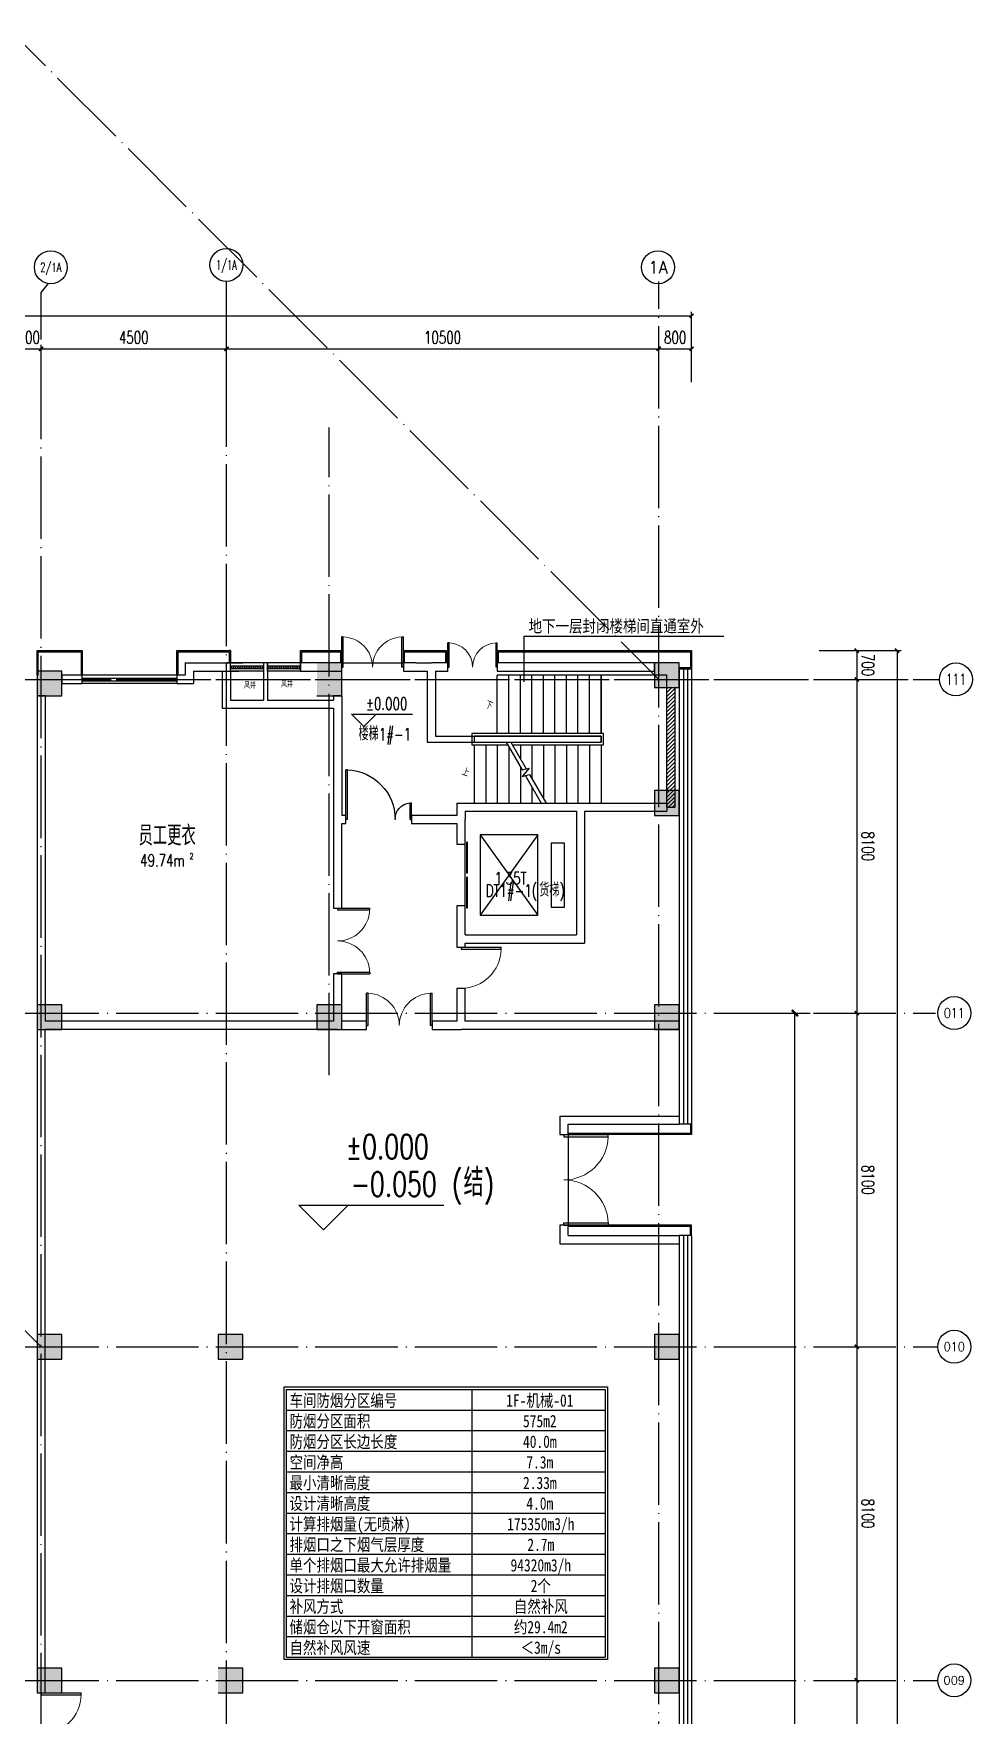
# Model space of a CAD drawing. Extents: x -555607 to 460190, y 498714 to 1664455.
# Drawn here: x -144037 to -121235, y 806671 to 847498 of the extents above; entities that cross this region are included whole.
import ezdxf
from ezdxf.enums import TextEntityAlignment as Align

# ---------------------------------------------------------------- set-up
doc = ezdxf.new("R2010")
doc.units = 0
doc.header["$LTSCALE"] = 1000
doc.header["$MEASUREMENT"] = 0
doc.linetypes.add('DOTE', pattern=[2.42, 2, -0.2, 0.02, -0.2])
doc.layers.get('Defpoints').update_dxf_attribs({"color": 210})
for name, color, linetype in [('10平面$0$WINDOW', 8, 'Continuous'), ('A-AXIS-D', 1, 'Continuous'), ('A-AXIS-DOTE', 14, 'DOTE'), ('A-CURTAIN', 134, 'Continuous'), ('A-STAIR', 150, 'Continuous'), ('A-TEXT', 61, 'Continuous'), ('A-WINDOW', 8, 'Continuous'), ('A-防火门窗', 8, 'Continuous'), ('AS-COLN', 6, 'Continuous'), ('AS-WALL', 40, 'Continuous'), ('CURTWALL', 4, 'Continuous'), ('PUB_HATCH', 8, 'Continuous'), ('TH_DIM', 3, 'Continuous'), ('WINDOW', 8, 'Continuous'), ('建-墙-填充', 8, 'Continuous'), ('建-房间', 7, 'Continuous'), ('建-标高', 3, 'Continuous'), ('建-窗', 8, 'Continuous'), ('建-箭头', 3, 'Continuous'), ('建-门', 8, 'Continuous'), ('暖通', 7, 'Continuous')]:
    doc.layers.add(name, color=color, linetype=linetype)
doc.styles.add('-黑体', font='simhei.ttf', dxfattribs={"width": 0.8})
doc.styles.add('_TCH_AXIS', font='COMPLEX', dxfattribs={"bigfont": 'GBCBIG'})
doc.styles.add('_TCH_DIM_T3', font='SIMPLEX', dxfattribs={"width": 0.705882, "bigfont": 'GBCBIG'})
doc.styles.add('A-AREA', font='SIMPLEX', dxfattribs={"bigfont": 'GBCBIG'})
doc.styles.add('A-DIM_T3', font='SIMPLEX', dxfattribs={"width": 0.705882, "bigfont": 'GBCBIG'})
doc.styles.add('A-STANDARD', font='SIMPLEX', dxfattribs={"bigfont": 'GBCBIG'})
doc.styles.add('图框宋体', font='', dxfattribs={"width": 0.75})
doc.styles.get('图框宋体').set_extended_font_data('SimSun')
doc.dimstyles.new('_TCH_ARCH&&100', dxfattribs={"dimtxt": 297.5, "dimasz": 100, "dimexe": 100, "dimexo": 100, "dimgap": 126.25, "dimtad": 1, "dimdec": 0, "dimzin": 0, "dimdsep": 46, "dimtxsty": '_TCH_DIM_T3', "dimblk": 'ARCHTICK', "dimcen": 0.09, "dimclrt": 7, "dimazin": 2, "dimtfac": 1, "dimtdec": 0, "dimtix": 1, "dimtmove": 2, "dimatfit": 3, "dimfxl": 100, "dimtolj": 1, "dimtzin": 0, "dimarcsym": 0})
doc.dimstyles.new('_TCH_ARCH&&150', dxfattribs={"dimtxt": 446.25, "dimasz": 150, "dimexe": 375, "dimexo": 450, "dimgap": 150, "dimtad": 1, "dimdec": 0, "dimzin": 0, "dimdsep": 46, "dimtxsty": '_TCH_DIM_T3', "dimblk": 'ARCHTICK', "dimcen": 0.09, "dimclrt": 7, "dimazin": 2, "dimtfac": 1, "dimtdec": 0, "dimtix": 1, "dimtmove": 2, "dimatfit": 3, "dimfxl": 1, "dimtolj": 1, "dimtzin": 0, "dimarcsym": 0})
doc.dimstyles.new('A-DIM&&100', dxfattribs={"dimtxt": 297.5, "dimasz": 100, "dimexe": 100, "dimexo": 100, "dimgap": 126.25, "dimtad": 1, "dimdec": 0, "dimzin": 0, "dimdsep": 46, "dimtxsty": 'A-DIM_T3', "dimblk": 'ARCHTICK', "dimcen": 0.09, "dimclrt": 7, "dimazin": 2, "dimtfac": 1, "dimtdec": 0, "dimtix": 1, "dimtmove": 2, "dimatfit": 3, "dimfxl": 1, "dimtolj": 1, "dimtzin": 0, "dimarcsym": 0})

# ---------------------------------------------------------------- blocks, each defined once
blk = doc.blocks.new('_ArchTick')
at = {"color": 0, "linetype": 'ByBlock', "const_width": 0.4}
blk.add_lwpolyline([(-0.5, -0.5), (0.5, 0.5)], dxfattribs=at)
blk = doc.blocks.new('*D169')
at = {"layer": 'A-AXIS-D', "color": 0, "lineweight": -2, "transparency": 16777216}
for p, q in [((-124860, 832520), (-122965, 832520)), ((-123065, 832520), (-123065, 741120)), ((-124860, 741120), (-122965, 741120))]:
    blk.add_line(p, q, dxfattribs=at)
at = {"layer": 'Defpoints', "color": 0, "transparency": 16777216}
for p in [(-124960, 832520), (-124960, 741120), (-123065, 741120)]:
    blk.add_point(p, dxfattribs=at)
at = {"layer": 'A-AXIS-D', "color": 0, "lineweight": -2, "transparency": 16777216, "xscale": 100, "yscale": 100, "zscale": 100}
for p, rotation in [((-123065, 832520), 90), ((-123065, 741120), 270)]:
    blk.add_blockref('_ArchTick', p, dxfattribs=dict(at, rotation=rotation))
at = {"layer": 'A-AXIS-D', "color": 7, "transparency": 16777216, "insert": (-122790, 786820), "char_height": 297.5, "attachment_point": 5, "rotation": 270, "style": '_TCH_DIM_T3'}
blk.add_mtext('\\A1;91400', dxfattribs=at)
blk = doc.blocks.new('*D172')
at = {"layer": 'A-AXIS-D', "color": 0, "lineweight": -2, "transparency": 16777216}
for p, q in [((-254554, 839140), (-254554, 840747)), ((-254554, 840647), (-128054, 840647)), ((-128054, 839140), (-128054, 840747))]:
    blk.add_line(p, q, dxfattribs=at)
at = {"layer": 'Defpoints', "color": 0, "transparency": 16777216}
for p in [(-128054, 840647), (-254554, 839040), (-128054, 839040)]:
    blk.add_point(p, dxfattribs=at)
at = {"layer": 'A-AXIS-D', "color": 0, "lineweight": -2, "transparency": 16777216, "xscale": 100, "yscale": 100, "zscale": 100, "rotation": 180}
blk.add_blockref('_ArchTick', (-254554, 840647), dxfattribs=at)
at = {"layer": 'A-AXIS-D', "color": 0, "lineweight": -2, "transparency": 16777216, "xscale": 100, "yscale": 100, "zscale": 100}
blk.add_blockref('_ArchTick', (-128054, 840647), dxfattribs=at)
at = {"layer": 'A-AXIS-D', "color": 7, "transparency": 16777216, "insert": (-191304, 840922), "char_height": 297.5, "attachment_point": 5, "style": '_TCH_DIM_T3'}
blk.add_mtext('\\A1;126500', dxfattribs=at)
blk = doc.blocks.new('*D200')
at = {"layer": 'A-AXIS-D', "color": 0, "lineweight": -2, "transparency": 16777216}
for p, q in [((-124960, 832520), (-123944, 832520)), ((-124044, 832520), (-124044, 831820)), ((-124960, 831820), (-123944, 831820))]:
    blk.add_line(p, q, dxfattribs=at)
at = {"layer": 'Defpoints', "color": 0, "transparency": 16777216}
for p in [(-125060, 832520), (-125060, 831820), (-124044, 831820)]:
    blk.add_point(p, dxfattribs=at)
at = {"layer": 'A-AXIS-D', "color": 0, "lineweight": -2, "transparency": 16777216, "xscale": 100, "yscale": 100, "zscale": 100}
for p, rotation in [((-124044, 832520), 90), ((-124044, 831820), 270)]:
    blk.add_blockref('_ArchTick', p, dxfattribs=dict(at, rotation=rotation))
at = {"layer": 'A-AXIS-D', "color": 7, "transparency": 16777216, "insert": (-123769, 832170), "char_height": 297.5, "attachment_point": 5, "rotation": 270, "style": 'A-DIM_T3'}
blk.add_mtext('\\A1;700', dxfattribs=at)
blk = doc.blocks.new('*D201')
at = {"layer": 'A-AXIS-D', "color": 0, "lineweight": -2, "transparency": 16777216}
for p, q in [((-124960, 831820), (-123944, 831820)), ((-124044, 831820), (-124044, 823720)), ((-124960, 823720), (-123944, 823720))]:
    blk.add_line(p, q, dxfattribs=at)
at = {"layer": 'Defpoints', "color": 0, "transparency": 16777216}
for p in [(-125060, 831820), (-125060, 823720), (-124044, 823720)]:
    blk.add_point(p, dxfattribs=at)
at = {"layer": 'A-AXIS-D', "color": 0, "lineweight": -2, "transparency": 16777216, "xscale": 100, "yscale": 100, "zscale": 100}
for p, rotation in [((-124044, 831820), 90), ((-124044, 823720), 270)]:
    blk.add_blockref('_ArchTick', p, dxfattribs=dict(at, rotation=rotation))
at = {"layer": 'A-AXIS-D', "color": 7, "transparency": 16777216, "insert": (-123769, 827770), "char_height": 297.5, "attachment_point": 5, "rotation": 270, "style": 'A-DIM_T3'}
blk.add_mtext('\\A1;8100', dxfattribs=at)
blk = doc.blocks.new('*D202')
at = {"layer": 'A-AXIS-D', "color": 0, "lineweight": -2, "transparency": 16777216}
for p, q in [((-124960, 823720), (-123944, 823720)), ((-124044, 823720), (-124044, 815620)), ((-124960, 815620), (-123944, 815620))]:
    blk.add_line(p, q, dxfattribs=at)
at = {"layer": 'Defpoints', "color": 0, "transparency": 16777216}
for p in [(-125060, 823720), (-125060, 815620), (-124044, 815620)]:
    blk.add_point(p, dxfattribs=at)
at = {"layer": 'A-AXIS-D', "color": 0, "lineweight": -2, "transparency": 16777216, "xscale": 100, "yscale": 100, "zscale": 100}
for p, rotation in [((-124044, 823720), 90), ((-124044, 815620), 270)]:
    blk.add_blockref('_ArchTick', p, dxfattribs=dict(at, rotation=rotation))
at = {"layer": 'A-AXIS-D', "color": 7, "transparency": 16777216, "insert": (-123769, 819670), "char_height": 297.5, "attachment_point": 5, "rotation": 270, "style": 'A-DIM_T3'}
blk.add_mtext('\\A1;8100', dxfattribs=at)
blk = doc.blocks.new('*D203')
at = {"layer": 'A-AXIS-D', "color": 0, "lineweight": -2, "transparency": 16777216}
for p, q in [((-124960, 815620), (-123944, 815620)), ((-124044, 815620), (-124044, 807520)), ((-124960, 807520), (-123944, 807520))]:
    blk.add_line(p, q, dxfattribs=at)
at = {"layer": 'Defpoints', "color": 0, "transparency": 16777216}
for p in [(-125060, 815620), (-125060, 807520), (-124044, 807520)]:
    blk.add_point(p, dxfattribs=at)
at = {"layer": 'A-AXIS-D', "color": 0, "lineweight": -2, "transparency": 16777216, "xscale": 100, "yscale": 100, "zscale": 100}
for p, rotation in [((-124044, 815620), 90), ((-124044, 807520), 270)]:
    blk.add_blockref('_ArchTick', p, dxfattribs=dict(at, rotation=rotation))
at = {"layer": 'A-AXIS-D', "color": 7, "transparency": 16777216, "insert": (-123769, 811570), "char_height": 297.5, "attachment_point": 5, "rotation": 270, "style": 'A-DIM_T3'}
blk.add_mtext('\\A1;8100', dxfattribs=at)
blk = doc.blocks.new('*D204')
at = {"layer": 'A-AXIS-D', "color": 0, "lineweight": -2, "transparency": 16777216}
for p, q in [((-124960, 807520), (-123944, 807520)), ((-124044, 807520), (-124044, 799420)), ((-124960, 799420), (-123944, 799420))]:
    blk.add_line(p, q, dxfattribs=at)
at = {"layer": 'Defpoints', "color": 0, "transparency": 16777216}
for p in [(-125060, 807520), (-125060, 799420), (-124044, 799420)]:
    blk.add_point(p, dxfattribs=at)
at = {"layer": 'A-AXIS-D', "color": 0, "lineweight": -2, "transparency": 16777216, "xscale": 100, "yscale": 100, "zscale": 100}
for p, rotation in [((-124044, 807520), 90), ((-124044, 799420), 270)]:
    blk.add_blockref('_ArchTick', p, dxfattribs=dict(at, rotation=rotation))
at = {"layer": 'A-AXIS-D', "color": 7, "transparency": 16777216, "insert": (-123769, 803470), "char_height": 297.5, "attachment_point": 5, "rotation": 270, "style": 'A-DIM_T3'}
blk.add_mtext('\\A1;8100', dxfattribs=at)
blk = doc.blocks.new('*D279')
at = {"layer": 'A-AXIS-D', "color": 0, "lineweight": -2, "transparency": 16777216}
for p, q in [((-144454, 839040), (-144454, 839947)), ((-144454, 839847), (-143854, 839847)), ((-143854, 839040), (-143854, 839947))]:
    blk.add_line(p, q, dxfattribs=at)
at = {"layer": 'Defpoints', "color": 0, "transparency": 16777216}
for p in [(-143854, 839847), (-144454, 838940), (-143854, 838940)]:
    blk.add_point(p, dxfattribs=at)
at = {"layer": 'A-AXIS-D', "color": 0, "lineweight": -2, "transparency": 16777216, "xscale": 100, "yscale": 100, "zscale": 100, "rotation": 180}
blk.add_blockref('_ArchTick', (-144454, 839847), dxfattribs=at)
at = {"layer": 'A-AXIS-D', "color": 0, "lineweight": -2, "transparency": 16777216, "xscale": 100, "yscale": 100, "zscale": 100}
blk.add_blockref('_ArchTick', (-143854, 839847), dxfattribs=at)
at = {"layer": 'A-AXIS-D', "color": 7, "transparency": 16777216, "insert": (-144154, 840122), "char_height": 297.5, "attachment_point": 5, "style": '_TCH_DIM_T3'}
blk.add_mtext('\\A1;600', dxfattribs=at)
blk = doc.blocks.new('*D280')
at = {"layer": 'A-AXIS-D', "color": 0, "lineweight": -2, "transparency": 16777216}
for p, q in [((-143854, 839040), (-143854, 839947)), ((-143854, 839847), (-139354, 839847)), ((-139354, 839040), (-139354, 839947))]:
    blk.add_line(p, q, dxfattribs=at)
at = {"layer": 'Defpoints', "color": 0, "transparency": 16777216}
for p in [(-139354, 839847), (-143854, 838940), (-139354, 838940)]:
    blk.add_point(p, dxfattribs=at)
at = {"layer": 'A-AXIS-D', "color": 0, "lineweight": -2, "transparency": 16777216, "xscale": 100, "yscale": 100, "zscale": 100, "rotation": 180}
blk.add_blockref('_ArchTick', (-143854, 839847), dxfattribs=at)
at = {"layer": 'A-AXIS-D', "color": 0, "lineweight": -2, "transparency": 16777216, "xscale": 100, "yscale": 100, "zscale": 100}
blk.add_blockref('_ArchTick', (-139354, 839847), dxfattribs=at)
at = {"layer": 'A-AXIS-D', "color": 7, "transparency": 16777216, "insert": (-141604, 840122), "char_height": 297.5, "attachment_point": 5, "style": '_TCH_DIM_T3'}
blk.add_mtext('\\A1;4500', dxfattribs=at)
blk = doc.blocks.new('*D281')
at = {"layer": 'A-AXIS-D', "color": 0, "lineweight": -2, "transparency": 16777216}
for p, q in [((-139354, 839040), (-139354, 839947)), ((-139354, 839847), (-128854, 839847)), ((-128854, 839040), (-128854, 839947))]:
    blk.add_line(p, q, dxfattribs=at)
at = {"layer": 'Defpoints', "color": 0, "transparency": 16777216}
for p in [(-128854, 839847), (-139354, 838940), (-128854, 838940)]:
    blk.add_point(p, dxfattribs=at)
at = {"layer": 'A-AXIS-D', "color": 0, "lineweight": -2, "transparency": 16777216, "xscale": 100, "yscale": 100, "zscale": 100, "rotation": 180}
blk.add_blockref('_ArchTick', (-139354, 839847), dxfattribs=at)
at = {"layer": 'A-AXIS-D', "color": 0, "lineweight": -2, "transparency": 16777216, "xscale": 100, "yscale": 100, "zscale": 100}
blk.add_blockref('_ArchTick', (-128854, 839847), dxfattribs=at)
at = {"layer": 'A-AXIS-D', "color": 7, "transparency": 16777216, "insert": (-134104, 840122), "char_height": 297.5, "attachment_point": 5, "style": '_TCH_DIM_T3'}
blk.add_mtext('\\A1;10500', dxfattribs=at)
blk = doc.blocks.new('*D282')
at = {"layer": 'A-AXIS-D', "color": 0, "lineweight": -2, "transparency": 16777216}
for p, q in [((-128854, 839040), (-128854, 839947)), ((-128854, 839847), (-128054, 839847)), ((-128054, 839040), (-128054, 839947))]:
    blk.add_line(p, q, dxfattribs=at)
at = {"layer": 'Defpoints', "color": 0, "transparency": 16777216}
for p in [(-128054, 839847), (-128854, 838940), (-128054, 838940)]:
    blk.add_point(p, dxfattribs=at)
at = {"layer": 'A-AXIS-D', "color": 0, "lineweight": -2, "transparency": 16777216, "xscale": 100, "yscale": 100, "zscale": 100, "rotation": 180}
blk.add_blockref('_ArchTick', (-128854, 839847), dxfattribs=at)
at = {"layer": 'A-AXIS-D', "color": 0, "lineweight": -2, "transparency": 16777216, "xscale": 100, "yscale": 100, "zscale": 100}
blk.add_blockref('_ArchTick', (-128054, 839847), dxfattribs=at)
at = {"layer": 'A-AXIS-D', "color": 7, "transparency": 16777216, "insert": (-128454, 840122), "char_height": 297.5, "attachment_point": 5, "style": '_TCH_DIM_T3'}
blk.add_mtext('\\A1;800', dxfattribs=at)
blk = doc.blocks.new('$DorLib2D$00000002')
for p, q in [((-0.5, 0), (-0.5, 0.4875)), ((-0.475, 0.4875), (-0.5, 0.4875)), ((-0.475, 0), (-0.475, 0.4875)), ((0.475, 0), (0.475, 0.4875)), ((0.475, 0.4875), (0.5, 0.4875)), ((0.5, 0), (0.5, 0.4875)), ((-0.5, 0), (-0.475, 0)), ((0.5, 0), (0.475, 0))]:
    blk.add_line(p, q)
at = {"lineweight": 13}
for centre, start, end in [((-0.4875, 0), 0, 88.53072), ((0.4875, 0), 91.46928, 180)]:
    blk.add_arc(centre, 0.4875, start, end, dxfattribs=at)
blk = doc.blocks.new('$DorLib2D$00000001')
for p, q in [((0.45, 0.975), (0.5, 0.975)), ((0.45, 0), (0.45, 0.975)), ((0.5, 0), (0.5, 0.975)), ((0.5, 0), (0.45, 0))]:
    blk.add_line(p, q)
at = {"lineweight": 13}
blk.add_arc((0.475, 0), 0.975, 91.4693, 180, dxfattribs=at)
blk = doc.blocks.new('WINDOW2DLIB$DYNSTYLE$00000005')
at = {"color": 0}
for points in [[(-0.5, 0.5), (-0.5, -0.5)], [(-0.5, 0.5), (0.5, 0.5)], [(0.5, -0.5), (0.5, 0.5)], [(0.5, 0.167), (-0.5, 0.167)], [(0.5, -0.167), (-0.5, -0.167)], [(-0.5, -0.5), (0.5, -0.5)]]:
    blk.add_lwpolyline(points, dxfattribs=at)
blk = doc.blocks.new('$DorLib2D$00000225')
at = {"color": 0}
for p, q in [((0.475, -0.001), (0.475, 0.752)), ((0.475, 0.752), (0.5, 0.752)), ((0.5, -0.001), (0.5, 0.752)), ((-0.5, 0), (-0.5, 0.252)), ((-0.475, 0.252), (-0.5, 0.252)), ((-0.475, 0), (-0.475, 0.252)), ((-0.475, 0), (-0.5, 0)), ((0.475, -0.001), (0.5, -0.001))]:
    blk.add_line(p, q, dxfattribs=at)
for centre, radius, start, end in [((0.505, -0.002), 0.755, 92.2493, 179.7238), ((-0.501, 0.003), 0.251, 359.7899, 84.0974)]:
    blk.add_arc(centre, radius, start, end, dxfattribs=at)
blk = doc.blocks.new('10平面$0$$DorLib2D$00000002')
for p, q in [((-0.5, 0), (-0.5, 0.4875)), ((-0.475, 0.4875), (-0.5, 0.4875)), ((-0.475, 0), (-0.475, 0.4875)), ((0.475, 0), (0.475, 0.4875)), ((0.475, 0.4875), (0.5, 0.4875)), ((0.5, 0), (0.5, 0.4875)), ((-0.5, 0), (-0.475, 0)), ((0.5, 0), (0.475, 0))]:
    blk.add_line(p, q)
at = {"lineweight": 13}
for centre, start, end in [((-0.4875, 0), 0, 88.53072), ((0.4875, 0), 91.46928, 180)]:
    blk.add_arc(centre, 0.4875, start, end, dxfattribs=at)
blk = doc.blocks.new('$DORLIB2D$00000127')
at = {"color": 0}
for points in [[(-0.533, 0.795), (-0.533, 0.69)], [(-0.033, 0.795), (-0.533, 0.795)], [(-0.033, 0.69), (-0.533, 0.69)], [(-0.033, 0.795), (-0.033, 0.69)], [(0.533, 0.795), (0.033, 0.795)], [(0.033, 0.795), (0.033, 0.69)], [(0.533, 0.69), (0.033, 0.69)], [(0.533, 0.795), (0.533, 0.69)], [(0.5, 0.5), (-0.5, 0.5)]]:
    blk.add_lwpolyline(points, dxfattribs=at)
blk = doc.blocks.new('*D621')
at = {"layer": 'Defpoints', "color": 0, "transparency": 16777216}
for p in [(-127182, 823720), (-125547, 823720), (-127182, 741820)]:
    blk.add_point(p, dxfattribs=at)
at = {"layer": 'TH_DIM', "color": 0, "lineweight": -2, "transparency": 16777216}
for p, q in [((-126732, 823720), (-125172, 823720)), ((-125547, 741820), (-125547, 823720)), ((-126732, 741820), (-125172, 741820))]:
    blk.add_line(p, q, dxfattribs=at)
at = {"layer": 'TH_DIM', "color": 0, "lineweight": -2, "transparency": 16777216, "xscale": 150, "yscale": 150, "zscale": 150}
for p, rotation in [((-125547, 823720), 90), ((-125547, 741820), 270)]:
    blk.add_blockref('_ArchTick', p, dxfattribs=dict(at, rotation=rotation))
at = {"layer": 'TH_DIM', "color": 7, "transparency": 16777216, "insert": (-125995, 782770), "char_height": 446.25, "attachment_point": 5, "rotation": 90, "style": '图框宋体'}
blk.add_mtext('\\A1;本侧101轴至011轴储烟仓以下开窗(门)面积共计:29.4平方', dxfattribs=at)
blk = doc.blocks.new('$WINLIB2D$00000039')
at = {"color": 0}
for points in [[(-0.5, 0.5), (-0.5, -0.5)], [(0.5, 0.5), (-0.5, 0.5)], [(-0.5, 0.167), (0.5, 0.167)], [(-0.452, -0.167), (-0.5, 0.084)], [(-0.384, -0.167), (-0.448, 0.167)], [(-0.316, -0.167), (-0.38, 0.167)], [(-0.248, -0.167), (-0.312, 0.167)], [(-0.18, -0.167), (-0.244, 0.167)], [(-0.112, -0.167), (-0.176, 0.167)], [(-0.044, -0.167), (-0.108, 0.167)], [(0.024, -0.167), (-0.04, 0.167)], [(0.092, -0.167), (0.028, 0.167)], [(0.16, -0.167), (0.096, 0.167)], [(0.228, -0.167), (0.164, 0.167)], [(0.296, -0.167), (0.232, 0.167)], [(0.364, -0.167), (0.3, 0.167)], [(0.432, -0.167), (0.368, 0.167)], [(0.5, -0.167), (0.436, 0.167)], [(0.5, -0.5), (0.5, 0.5)], [(-0.5, -0.167), (0.5, -0.167)], [(0.5, -0.5), (-0.5, -0.5)]]:
    blk.add_lwpolyline(points, dxfattribs=at)

msp = doc.modelspace()

# ---------------------------------------------------------------- hatches: boundary and pattern name
at = {"layer": 'PUB_HATCH'}
for points in [[(-137154.2, 831420), (-136554.2, 831420), (-136554.2, 832220), (-137154.2, 832220)], [(-128954.2, 831620), (-128354.2, 831620), (-128354.2, 832220), (-128954.2, 832220)], [(-143954.2, 831420), (-143354.2, 831420), (-143354.2, 832020), (-143954.2, 832020)], [(-128954.2, 828520), (-128354.2, 828520), (-128354.2, 829120), (-128954.2, 829120)], [(-143954.2, 823320), (-143354.2, 823320), (-143354.2, 823920), (-143954.2, 823920)], [(-137154.2, 823320), (-136554.2, 823320), (-136554.2, 823920), (-137154.2, 823920)], [(-128954.2, 823320), (-128354.2, 823320), (-128354.2, 823920), (-128954.2, 823920)], [(-143954.2, 815320), (-143354.2, 815320), (-143354.2, 815920), (-143954.2, 815920)], [(-139554.2, 815320), (-138954.2, 815320), (-138954.2, 815920), (-139554.2, 815920)], [(-128954.2, 815320), (-128354.2, 815320), (-128354.2, 815920), (-128954.2, 815920)], [(-143954.2, 807220), (-143354.2, 807220), (-143354.2, 807820), (-143954.2, 807820)], [(-139554.2, 807220), (-138954.2, 807220), (-138954.2, 807820), (-139554.2, 807820)], [(-128954.2, 807220), (-128354.2, 807220), (-128354.2, 807820), (-128954.2, 807820)]]:
    msp.add_hatch(color=256, dxfattribs=at).paths.add_polyline_path(points)
at = {"layer": '建-墙-填充'}
h = msp.add_hatch(dxfattribs=at)
h.set_pattern_fill('普通砖', color=256, scale=50, style=0)
h.set_pattern_definition([(45, (0, 47.75), (-47.022601, 47.022601), [])])
h.paths.add_polyline_path([(-128454.2, 828720), (-128454.2, 831620), (-128654.2, 831620), (-128654.2, 828720)])

# ---------------------------------------------------------------- linework, layer by layer
at = {"layer": '10平面$0$WINDOW'}
msp.add_line((-131054.2, 820770), (-131054.2, 818570), dxfattribs=at)
at = {"layer": 'A-AXIS-D'}
for centre in [(-139354.2, 841882.3), (-143619.1, 841826.1), (-128869.1, 841826.1), (-121634.9, 831821.1), (-121674.9, 823721.1), (-121674.9, 815621.1), (-121674.9, 807521.1)]:
    msp.add_circle(centre, 400, dxfattribs=at)
at = {"layer": 'A-AXIS-DOTE', "color": 250}
for p, q in [((-158854.2, 861820), (-128854.2, 831820)), ((-143854.2, 815620), (-173854.2, 845620)), ((-139354.2, 735826.1), (-139354.2, 841482.3)), ((-128854.2, 540740), (-128854.2, 841482.3)), ((-143684.7, 841431.6), (-143854.2, 841220)), ((-143854.2, 736010), (-143854.2, 841220)), ((-136854.2, 822210), (-136854.2, 837940)), ((-144454.2, 831820), (-122034.9, 831820)), ((-144154.2, 831820), (-122034.9, 831820)), ((-144454.2, 823720), (-122129.8, 823720)), ((-144454.2, 815620), (-122074.9, 815620)), ((-144454.2, 807520), (-122074.9, 807520))]:
    msp.add_line(p, q, dxfattribs=at)
at = {"layer": 'A-CURTAIN', "color": 8}
for points in [[(-143954.2, 831920), (-143954.2, 832520), (-142854.2, 832520), (-142854.2, 831920)], [(-143924.2, 831920), (-143924.2, 832490), (-142884.2, 832490), (-142884.2, 831920)], [(-140554.2, 831920), (-140554.2, 832520), (-139254.2, 832520), (-139284.2, 832520), (-139254.2, 832520), (-139254.2, 832220)], [(-140524.2, 831920), (-140524.2, 832490), (-139284.2, 832490), (-139284.2, 832490), (-139284.2, 832490), (-139284.2, 832220)], [(-137554.2, 832220), (-137554.2, 832520), (-136554.2, 832520), (-136554.2, 832220)], [(-137524.2, 832220), (-137524.2, 832490), (-136584.2, 832490), (-136584.2, 832220)], [(-135054.2, 832220), (-135054.2, 832520), (-134004.2, 832520), (-134004.2, 832220)], [(-135024.2, 832220), (-135024.2, 832490), (-134034.2, 832490), (-134034.2, 832220)], [(-132774.2, 832220), (-132774.2, 832520), (-128054.2, 832520), (-128054.2, 832070), (-128354.2, 832070)], [(-132744.2, 832220), (-132744.2, 832490), (-128084.2, 832490), (-128084.2, 832100), (-128354.2, 832100)], [(-128054.2, 821020), (-128054.2, 820770), (-131054.2, 820770)], [(-128084.2, 821020), (-128084.2, 820800), (-131054.2, 820800)], [(-128054.2, 818320), (-128054.2, 818570), (-131054.2, 818570)], [(-128084.2, 818320), (-128084.2, 818540), (-131054.2, 818540)]]:
    msp.add_lwpolyline(points, dxfattribs=at)
at = {"layer": 'A-STAIR', "color": 8}
for p, q in [((-130254.2, 831920), (-132774.2, 831920)), ((-132774.2, 830505), (-132774.2, 831920)), ((-132494.2, 830505), (-132494.2, 831920)), ((-132214.2, 830505), (-132214.2, 831920)), ((-131934.2, 830505), (-131934.2, 831920)), ((-131654.2, 830505), (-131654.2, 831920)), ((-131374.2, 830505), (-131374.2, 831920)), ((-131094.2, 830505), (-131094.2, 831920)), ((-130814.2, 830505), (-130814.2, 831920)), ((-130534.2, 830505), (-130534.2, 831920)), ((-130254.2, 830505), (-130254.2, 831920)), ((-128654.2, 831920), (-130254.2, 831920)), ((-130254.2, 831920), (-130254.2, 830505)), ((-128654.2, 828820), (-128654.2, 831920)), ((-130194.2, 830505), (-133394.2, 830505)), ((-133394.2, 830505), (-133394.2, 830235)), ((-130254.2, 830445), (-133334.2, 830445)), ((-133334.2, 830445), (-133334.2, 830295)), ((-133334.2, 830445), (-133334.2, 830295)), ((-130254.2, 830445), (-132774.2, 830445)), ((-130254.2, 830295), (-130254.2, 830445)), ((-130254.2, 830445), (-130254.2, 830295)), ((-130194.2, 830235), (-130194.2, 830505)), ((-133394.2, 830235), (-132523.1, 830235)), ((-133334.2, 830295), (-132557.7, 830295)), ((-133334.2, 830295), (-132557.7, 830295)), ((-133334.2, 830235), (-133334.2, 828820)), ((-133054.2, 830235), (-133054.2, 828820)), ((-132774.2, 830235), (-132774.2, 828820)), ((-132557.7, 830295), (-132169.1, 829621.9)), ((-132494.2, 830185), (-132494.2, 828820)), ((-132442.2, 830295), (-130254.2, 830295)), ((-132442.2, 830295), (-132069.1, 829648.7)), ((-132442.2, 830295), (-130254.2, 830295)), ((-132407.6, 830235), (-130194.2, 830235)), ((-132214.2, 830235), (-132214.2, 829900)), ((-131934.2, 830235), (-131934.2, 829415)), ((-131654.2, 830235), (-131654.2, 828930)), ((-131374.2, 830235), (-131374.2, 828820)), ((-131094.2, 830235), (-131094.2, 828820)), ((-130814.2, 830235), (-130814.2, 828820)), ((-130534.2, 830235), (-130534.2, 828820)), ((-130254.2, 830235), (-130254.2, 828820)), ((-130254.2, 830235), (-130254.2, 828820)), ((-132214.2, 829700), (-132214.2, 828820)), ((-131996.8, 829668.1), (-132169.6, 829462)), ((-132169.1, 829621.9), (-131996.8, 829668.1)), ((-132169.6, 829462), (-131989.2, 829510.4)), ((-132089.2, 829483.6), (-131706.1, 828820)), ((-131989.2, 829510.4), (-131590.7, 828820)), ((-131934.2, 829215), (-131934.2, 828820)), ((-133334.2, 828820), (-131706.1, 828820)), ((-131590.7, 828820), (-130254.2, 828820)), ((-130254.2, 828820), (-128654.2, 828820)), ((-131793.4, 828045), (-133193.4, 828045)), ((-133193.4, 828045), (-133193.4, 826095)), ((-131793.4, 828045), (-133193.4, 826095)), ((-133193.4, 828045), (-131793.4, 826095)), ((-131793.4, 826095), (-131793.4, 828045)), ((-131143.4, 827845), (-131468.4, 827845)), ((-131468.4, 827845), (-131468.4, 826295)), ((-131143.4, 826295), (-131143.4, 827845)), ((-133193.4, 826095), (-131793.4, 826095)), ((-131468.4, 826295), (-131143.4, 826295))]:
    msp.add_line(p, q, dxfattribs=at)
at = {"layer": 'AS-COLN', "color": 3}
for p, q in [((-136554.2, 832220), (-137154.2, 832220)), ((-136554.2, 831420), (-136554.2, 832220)), ((-143354.2, 832020), (-143954.2, 832020)), ((-143954.2, 832020), (-143954.2, 831420)), ((-143354.2, 831420), (-143354.2, 832020)), ((-143954.2, 831420), (-143354.2, 831420)), ((-137154.2, 831420), (-136554.2, 831420)), ((-143354.2, 815920), (-143954.2, 815920)), ((-143954.2, 815920), (-143954.2, 815320)), ((-143354.2, 815320), (-143354.2, 815920)), ((-138954.2, 815920), (-139554.2, 815920)), ((-139554.2, 815920), (-139554.2, 815320)), ((-138954.2, 815320), (-138954.2, 815920)), ((-128354.2, 815920), (-128954.2, 815920)), ((-128954.2, 815920), (-128954.2, 815320)), ((-128354.2, 815320), (-128354.2, 815920)), ((-143954.2, 815320), (-143354.2, 815320)), ((-139554.2, 815320), (-138954.2, 815320)), ((-128954.2, 815320), (-128354.2, 815320))]:
    msp.add_line(p, q, dxfattribs=at)
at = {"layer": 'AS-COLN'}
for p, q in [((-128354.2, 832220), (-128954.2, 832220)), ((-128954.2, 832220), (-128954.2, 831620)), ((-128354.2, 831620), (-128354.2, 832220)), ((-128954.2, 831620), (-128354.2, 831620)), ((-128354.2, 829120), (-128954.2, 829120)), ((-128954.2, 829120), (-128954.2, 828520)), ((-128354.2, 828520), (-128354.2, 829120)), ((-128954.2, 828520), (-128354.2, 828520)), ((-143354.2, 823920), (-143954.2, 823920)), ((-143954.2, 823920), (-143954.2, 823320)), ((-143354.2, 823320), (-143354.2, 823920)), ((-136554.2, 823920), (-137154.2, 823920)), ((-137154.2, 823920), (-137154.2, 823320)), ((-136554.2, 823320), (-136554.2, 823920)), ((-128354.2, 823920), (-128954.2, 823920)), ((-128954.2, 823920), (-128954.2, 823320)), ((-128354.2, 823320), (-128354.2, 823920)), ((-143954.2, 823320), (-143354.2, 823320)), ((-137154.2, 823320), (-136554.2, 823320)), ((-128954.2, 823320), (-128354.2, 823320)), ((-143354.2, 807820), (-143954.2, 807820)), ((-143954.2, 807820), (-143954.2, 807220)), ((-143354.2, 807220), (-143354.2, 807820)), ((-138954.2, 807820), (-139554.2, 807820)), ((-138954.2, 807220), (-138954.2, 807820)), ((-128354.2, 807820), (-128954.2, 807820)), ((-128954.2, 807820), (-128954.2, 807220)), ((-128354.2, 807220), (-128354.2, 807820)), ((-143954.2, 807220), (-143354.2, 807220)), ((-139554.2, 807220), (-138954.2, 807220)), ((-128954.2, 807220), (-128354.2, 807220))]:
    msp.add_line(p, q, dxfattribs=at)
at = {"layer": 'AS-WALL'}
for p, q in [((-140354.2, 832220), (-138954.2, 832220)), ((-140354.2, 832220), (-140354.2, 831920)), ((-139254.2, 832220), (-139354.2, 832220)), ((-139254.2, 832020), (-139254.2, 832220)), ((-138404.2, 832220), (-138454.2, 832220)), ((-138454.2, 832220), (-138454.2, 832020)), ((-138354.2, 832220), (-138404.2, 832220)), ((-138354.2, 832020), (-138354.2, 832220)), ((-136554.2, 832220), (-137554.2, 832220)), ((-137554.2, 832220), (-137554.2, 832020)), ((-136554.2, 832020), (-136554.2, 832220)), ((-134954.2, 832220), (-135054.2, 832220)), ((-135054.2, 832220), (-135054.2, 832020)), ((-134954.2, 832220), (-134954.2, 832220)), ((-134754.2, 832220), (-134954.2, 832220)), ((-134754.2, 832220), (-134754.2, 832220)), ((-134754.2, 832220), (-134374.2, 832220)), ((-133974.2, 832220), (-134374.2, 832220)), ((-133974.2, 832020), (-133974.2, 832220)), ((-128954.2, 832220), (-132774.2, 832220)), ((-132774.2, 832220), (-132774.2, 832020)), ((-128954.2, 832020), (-128954.2, 832220)), ((-142854.2, 831920), (-143354.2, 831920)), ((-143354.2, 831920), (-143354.2, 831720)), ((-143354.2, 831720), (-142854.2, 831720)), ((-142854.2, 831720), (-142854.2, 831920)), ((-140354.2, 831920), (-140554.2, 831920)), ((-140554.2, 831920), (-140554.2, 831720)), ((-140554.2, 831720), (-140154.2, 831720)), ((-140154.2, 832020), (-139054.2, 832020)), ((-140154.2, 832020), (-140154.2, 831720)), ((-139454.2, 832020), (-139454.2, 831120)), ((-139254.2, 832020), (-139254.2, 831320)), ((-138454.2, 832020), (-138454.2, 831320)), ((-138354.2, 832020), (-138354.2, 831320)), ((-137554.2, 832020), (-136554.2, 832020)), ((-135054.2, 832020), (-134854.2, 832020)), ((-134854.2, 832020), (-134474.2, 832020)), ((-134474.2, 832020), (-134474.2, 830295)), ((-134274.2, 832020), (-134274.2, 830445)), ((-134274.2, 832020), (-133974.2, 832020)), ((-132774.2, 832020), (-128954.2, 832020)), ((-143954.2, 831420), (-143954.2, 823420)), ((-143754.2, 831420), (-143954.2, 831420)), ((-143754.2, 831420), (-143754.2, 823520)), ((-139254.2, 831320), (-138454.2, 831320)), ((-138354.2, 831320), (-136754.2, 831320)), ((-136754.2, 831420), (-136754.2, 831320)), ((-136554.2, 831420), (-136754.2, 831420)), ((-136554.2, 831420), (-136554.2, 831220)), ((-128654.2, 828720), (-128654.2, 831620)), ((-128654.2, 831620), (-128454.2, 831620)), ((-128454.2, 828720), (-128454.2, 831620)), ((-139454.2, 831120), (-138404.2, 831120)), ((-139354.2, 831120), (-136754.2, 831120)), ((-136754.2, 831120), (-136754.2, 828420)), ((-136554.2, 831220), (-136554.2, 828520)), ((-134274.2, 830445), (-130254.2, 830445)), ((-130254.2, 830445), (-130254.2, 830295)), ((-134474.2, 830295), (-130254.2, 830295)), ((-133754.2, 828820), (-133754.2, 828520)), ((-133754.2, 828820), (-130754.2, 828820)), ((-130754.2, 828820), (-128654.2, 828820)), ((-128654.2, 828820), (-128654.2, 828620)), ((-136754.2, 828420), (-136754.2, 826270)), ((-136454.2, 828520), (-136554.2, 828520)), ((-136454.2, 828320), (-136454.2, 828520)), ((-133754.2, 828520), (-134854.2, 828520)), ((-134854.2, 828520), (-134854.2, 828320)), ((-133554.2, 828620), (-133554.2, 828420)), ((-133554.2, 828620), (-130854.2, 828620)), ((-133554.2, 827820), (-133554.2, 828420)), ((-130854.2, 828620), (-130854.2, 825620)), ((-130654.2, 828620), (-130654.2, 825420)), ((-130654.2, 828620), (-128654.2, 828620)), ((-128654.2, 828720), (-128454.2, 828720)), ((-136554.2, 826270), (-136554.2, 828320)), ((-136554.2, 828320), (-136454.2, 828320)), ((-134854.2, 828320), (-133754.2, 828320)), ((-133754.2, 828320), (-133754.2, 827820)), ((-133754.2, 827820), (-133554.2, 827820)), ((-136754.2, 826270), (-136554.2, 826270)), ((-133554.2, 826320), (-133754.2, 826320)), ((-133754.2, 826320), (-133754.2, 825520)), ((-133554.2, 825620), (-133554.2, 826320)), ((-133554.2, 825620), (-130854.2, 825620)), ((-133754.2, 825520), (-133754.2, 825320)), ((-133754.2, 825320), (-133554.2, 825320)), ((-133554.2, 825420), (-130654.2, 825420)), ((-133554.2, 825320), (-133554.2, 825420)), ((-136554.2, 824670), (-136754.2, 824670)), ((-136754.2, 824670), (-136754.2, 823520)), ((-136554.2, 823520), (-136554.2, 824670)), ((-133554.2, 824320), (-133754.2, 824320)), ((-133754.2, 824320), (-133754.2, 823520)), ((-133554.2, 823520), (-133554.2, 824320)), ((-136754.2, 823520), (-143754.2, 823520)), ((-135954.2, 823520), (-136554.2, 823520)), ((-135954.2, 823320), (-135954.2, 823520)), ((-133754.2, 823520), (-134354.2, 823520)), ((-134354.2, 823520), (-134354.2, 823320)), ((-128354.2, 823520), (-133554.2, 823520)), ((-143954.2, 823420), (-143954.2, 807220)), ((-143754.2, 807220), (-143754.2, 823320)), ((-136654.2, 823320), (-143754.2, 823320)), ((-136654.2, 823320), (-135954.2, 823320)), ((-134354.2, 823320), (-133654.2, 823320)), ((-128354.2, 823320), (-133654.2, 823320)), ((-131254.2, 821220), (-128354.2, 821220)), ((-131254.2, 821220), (-131254.2, 820770)), ((-131254.2, 820770), (-131054.2, 820770)), ((-131054.2, 821020), (-128354.2, 821020)), ((-131054.2, 820770), (-131054.2, 821020)), ((-131054.2, 818570), (-131254.2, 818570)), ((-131254.2, 818570), (-131254.2, 818120)), ((-131054.2, 818320), (-131054.2, 818570)), ((-131054.2, 818320), (-128354.2, 818320)), ((-131254.2, 818120), (-128354.2, 818120)), ((-143954.2, 807220), (-143754.2, 807220))]:
    msp.add_line(p, q, dxfattribs=at)
at = {"layer": 'CURTWALL', "color": 8}
for p, q in [((-128354.2, 832070), (-128354.2, 823420)), ((-128054.2, 832070), (-128354.2, 832070)), ((-128254.2, 832070), (-128254.2, 823420)), ((-128154.2, 832070), (-128154.2, 823420)), ((-128054.2, 832070), (-128054.2, 823420)), ((-128354.2, 823420), (-128354.2, 821120)), ((-128254.2, 823420), (-128254.2, 821120)), ((-128154.2, 823420), (-128154.2, 821120)), ((-128054.2, 823420), (-128054.2, 821120)), ((-128354.2, 821120), (-128354.2, 821020)), ((-128254.2, 821120), (-128254.2, 821020)), ((-128154.2, 821120), (-128154.2, 821020)), ((-128054.2, 821120), (-128054.2, 821020)), ((-128054.2, 821020), (-128354.2, 821020)), ((-128354.2, 818320), (-128354.2, 818220)), ((-128054.2, 818320), (-128354.2, 818320)), ((-128354.2, 818220), (-128354.2, 783220)), ((-128254.2, 818320), (-128254.2, 818220)), ((-128254.2, 818220), (-128254.2, 783220)), ((-128154.2, 818320), (-128154.2, 818220)), ((-128154.2, 818220), (-128154.2, 783220)), ((-128054.2, 818320), (-128054.2, 818220)), ((-128054.2, 818220), (-128054.2, 783220))]:
    msp.add_line(p, q, dxfattribs=at)
at = {"layer": '建-标高', "color": 8}
for p, q in [((-136016.4, 830680), (-136316.4, 830980)), ((-136316.4, 830980), (-134836.4, 830980)), ((-136016.4, 830680), (-135716.4, 830980)), ((-136994.1, 818460), (-137594.1, 819060)), ((-137594.1, 819060), (-134074.1, 819060)), ((-136994.1, 818460), (-136394.1, 819060))]:
    msp.add_line(p, q, dxfattribs=at)
at = {"layer": '建-箭头', "color": 8}
for points in [[(-132914.2, 831182.5, 0, 0, 0), (-129454.2, 831182.5, 0, 0, 0), (-129454.2, 829557.5, 0, 0, 0), (-131784.2, 829557.5, 40, 0, 0), (-131934.2, 829557.5, 0, 0, 0)], [(-133474.2, 829557.5, 0, 0, 0), (-132364.2, 829557.5, 40, 0, 0), (-132214.2, 829557.5, 0, 0, 0)]]:
    msp.add_lwpolyline(points, format="xyseb", dxfattribs=at)
at = {"layer": '建-门'}
msp.add_line((-136554.2, 832220), (-135054.2, 832220), dxfattribs=at)
at = {"layer": '暖通', "color": 7}
for q in [(-127273.4, 832870), (-132130, 831760)]:
    msp.add_line((-132130, 832870), q, dxfattribs=at)
at = {"layer": '暖通'}
for p, q in [((-133394.6, 814582.8), (-133394.6, 808082.8)), ((-137894.6, 814082.8), (-130154.3, 814082.8)), ((-137894.6, 813582.8), (-130154.3, 813582.8)), ((-137894.6, 813082.8), (-130154.3, 813082.8)), ((-137894.6, 812582.8), (-130154.3, 812582.8)), ((-137894.6, 812082.8), (-130154.3, 812082.8)), ((-137894.6, 811582.8), (-130154.3, 811582.8)), ((-137894.6, 811082.8), (-130154.3, 811082.8)), ((-137894.6, 810582.8), (-130154.3, 810582.8)), ((-137894.6, 810082.8), (-130154.3, 810082.8)), ((-137894.6, 809582.8), (-130154.3, 809582.8)), ((-137894.6, 809082.8), (-130154.3, 809082.8)), ((-137894.6, 808582.8), (-130154.3, 808582.8)), ((-137894.6, 808082.8), (-130154.3, 808082.8)), ((-137894.6, 808082.8), (-130154.3, 808082.8))]:
    msp.add_line(p, q, dxfattribs=at)
msp.add_lwpolyline([(-130094.3, 808022.8), (-137954.6, 808022.8), (-137954.6, 814642.8), (-130094.3, 814642.8)], close=True, dxfattribs=at)
msp.add_lwpolyline([(-137894.6, 808082.8), (-137894.6, 814582.8), (-130154.3, 814582.8), (-130154.3, 808082.8)], dxfattribs=at)

# ---------------------------------------------------------------- block references
at = {"layer": '10平面$0$WINDOW', "xscale": -2200, "yscale": 2200, "zscale": 199.9999999999999, "rotation": 270.0000000014834}
msp.add_blockref('10平面$0$$DorLib2D$00000002', (-131154.2, 819670), dxfattribs=at)
at = {"layer": 'A-WINDOW', "zscale": 200}
for name, p, xscale, yscale, rotation in [('$DorLib2D$00000002', (-136654.2, 825470), 1600, 1600, 269.9999999287643), ('$DorLib2D$00000001', (-133654.2, 824820), -1000, 1000, 269.99999999855), ('$DorLib2D$00000002', (-135154.2, 823420), 1600, -1600, 180.0000000013438)]:
    msp.add_blockref(name, p, dxfattribs=dict(at, xscale=xscale, yscale=yscale, rotation=rotation))
at = {"layer": 'A-防火门窗', "color": 8}
for name, p, xscale, yscale, zscale, rotation in [('$DorLib2D$00000225', (-135654.2, 828420), -1600, 1600, 200, 359.999999998554), ('$DorLib2D$00000001', (-143854.2, 806720), -1000, 1000, 199.9999999999999, 269.9999999745178)]:
    msp.add_blockref(name, p, dxfattribs=dict(at, xscale=xscale, yscale=yscale, zscale=zscale, rotation=rotation))
at = {"layer": 'WINDOW', "xscale": 1500, "yscale": 200, "zscale": 1500, "rotation": 269.9999999985503}
msp.add_blockref('$DORLIB2D$00000127', (-133654.2, 827070), dxfattribs=at)
at = {"layer": '建-窗', "xscale": 800, "zscale": 200}
for p, yscale in [((-138854.2, 832120), -200), ((-137954.2, 832120), 200)]:
    msp.add_blockref('$WINLIB2D$00000039', p, dxfattribs=dict(at, yscale=yscale))
at = {"layer": '建-窗', "xscale": -2299.999999992899, "yscale": 200, "zscale": 200, "rotation": 359.9999997342512}
msp.add_blockref('WINDOW2DLIB$DYNSTYLE$00000005', (-141704.2, 831820), dxfattribs=at)
at = {"layer": '建-门', "zscale": 200}
for p, xscale, yscale, rotation in [((-135804.2, 832120), -1500, 1500, 359.9999999985036), ((-133374.2, 832120), -1200, 1200, 359.9999999985021)]:
    msp.add_blockref('$DorLib2D$00000002', p, dxfattribs=dict(at, xscale=xscale, yscale=yscale, rotation=rotation))

# ---------------------------------------------------------------- texts
at = {"layer": 'A-AXIS-D', "color": 7, "style": '_TCH_AXIS', "width": 0.65625}
for s, height, p, p2 in [('2/1A', 219.77, (-143876.6, 841716.2), (-143361.5, 841716.2)), ('1/1A', 232.83, (-139608.8, 841765.9), (-139099.5, 841765.9))]:
    msp.add_text(s, height=height, dxfattribs=at).set_placement(p, p2, align=Align.FIT)
at = {"layer": 'A-AXIS-D', "color": 7, "style": '_TCH_AXIS'}
for s, height, p, p2 in [('1A', 300.65, (-129105.3, 841675.8), (-128632.9, 841675.8)), ('111', 265.5, (-121881.4, 831688.4), (-121388.4, 831688.4)), ('011', 241.21, (-121927.6, 823600.5), (-121422.2, 823600.5)), ('010', 220.59, (-121932.3, 815510.8), (-121417.5, 815510.8)), ('009', 202.97, (-121935.9, 807419.6), (-121413.9, 807419.6))]:
    msp.add_text(s, height=height, dxfattribs=at).set_placement(p, p2, align=Align.FIT)
at = {"layer": 'A-TEXT', "color": 8, "style": 'A-STANDARD'}
for s, p in [('楼梯', (-136144.2, 830339.2)), ('货梯', (-131754.5, 826545.5))]:
    msp.add_text(s, height=337.59, dxfattribs=at).set_placement(p)
at = {"layer": 'A-TEXT', "color": 8, "style": 'A-STANDARD', "width": 0.705882}
for s, p in [('1#-1', (-135652.7, 830339.2)), ('DT1#-1(', (-133054.5, 826545.5)), ('1.35T', (-132840, 826840)), (')', (-131263, 826545.5))]:
    msp.add_text(s, height=297.5, dxfattribs=at).set_placement(p)
at = {"layer": 'A-防火门窗', "style": 'A-AREA'}
for p in [(-138928.1, 831600), (-138028.1, 831630)]:
    msp.add_text('风井', height=144.68, dxfattribs=at).set_placement(p)
at = {"layer": '建-房间', "color": 8, "style": 'A-AREA'}
msp.add_text('员工更衣', height=482.27, dxfattribs=at).set_placement((-141487.9, 827790))
at = {"layer": '建-房间', "color": 8, "style": 'A-AREA', "width": 0.705882}
for s, height, p in [('49.74m', 297.5, (-141450, 827278.1)), ('2', 148.8, (-140250, 827453.1))]:
    msp.add_text(s, height=height, dxfattribs=at).set_placement(p)
at = {"layer": '建-标高', "color": 8, "style": 'A-STANDARD', "width": 0.705882}
for s, height, p in [('%%P0.000', 297.5, (-135966.4, 831085)), ('%%P0.000', 595, (-136454.1, 820180)), ('-0.050', 595, (-136334.1, 819270)), ('(', 595, (-133874.1, 819270)), (')', 595, (-133102.6, 819270))]:
    msp.add_text(s, height=height, dxfattribs=at).set_placement(p)
at = {"layer": '建-标高', "color": 8, "style": 'A-STANDARD'}
msp.add_text('结', height=675.2, dxfattribs=at).set_placement((-133594.1, 819270))
at = {"layer": '建-箭头', "color": 8, "style": 'A-STANDARD'}
for s, p in [('下', (-133085.9, 831132.9)), ('上', (-133654.6, 829511.1))]:
    msp.add_text(s, height=168.8, rotation=339.92971, dxfattribs=at).set_placement(p)
at = {"layer": '暖通', "style": '-黑体', "width": 0.8}
for s, p in [('地下一层封闭楼梯间直通室外', (-132013.7, 832965.7, 5000)), ('车间防烟分区编号', (-137822, 814164.6)), ('防烟分区面积', (-137822, 813664.6)), ('防烟分区长边长度', (-137822, 813164.6)), ('空间净高', (-137822, 812664.6)), ('最小清晰高度', (-137822, 812164.6)), ('设计清晰高度', (-137822, 811664.6)), ('计算排烟量(无喷淋)', (-137822, 811164.6)), ('排烟口之下烟气层厚度', (-137822, 810664.6)), ('单个排烟口最大允许排烟量', (-137822, 810164.6)), ('设计排烟口数量', (-137822, 809664.6)), ('补风方式', (-137822, 809164.6)), ('储烟仓以下开窗面积', (-137822, 808664.6)), ('自然补风风速', (-137822, 808164.6))]:
    msp.add_text(s, height=300, dxfattribs=at).set_placement(p)
for s, p in [('1F-机械-01', (-131741.6, 814164.6)), ('575m2', (-131741.6, 813664.6)), ('40.0m', (-131741.6, 813164.6)), ('7.3m', (-131741.6, 812664.6)), ('2.33m', (-131741.6, 812164.6)), ('4.0m', (-131741.6, 811664.6)), ('175350m3/h', (-131718, 811164.6)), ('2.7m', (-131718, 810664.6)), ('94320m3/h', (-131718, 810164.6)), ('2个', (-131718, 809664.6)), ('自然补风', (-131718, 809164.6))]:
    msp.add_text(s, height=300, dxfattribs=at).set_placement(p, align=Align.CENTER)
at = {"layer": '暖通', "color": 6, "style": '-黑体', "width": 0.8}
for s, p in [('约29.4m2', (-131718, 808664.6)), ('＜3m/s', (-131718, 808164.6))]:
    msp.add_text(s, height=300, dxfattribs=at).set_placement(p, align=Align.CENTER)

# ---------------------------------------------------------------- dimensions: what is measured, and where the dimension line sits
at = {"layer": 'A-AXIS-D'}
for base, p1, p2, text, picture, middle in [((-128054.2, 840646.7), (-254554.2, 839040), (-128054.2, 839040), '126500', '*D172', (-191304.2, 840921.7)), ((-143854.2, 839846.7), (-144454.2, 838940), (-143854.2, 838940), '600', '*D279', (-144154.2, 840121.7)), ((-139354.2, 839846.7), (-143854.2, 838940), (-139354.2, 838940), '4500', '*D280', (-141604.2, 840121.7)), ((-128854.2, 839846.7), (-139354.2, 838940), (-128854.2, 838940), '10500', '*D281', (-134104.2, 840121.7)), ((-128054.2, 839846.7), (-128854.2, 838940), (-128054.2, 838940), '800', '*D282', (-128454.2, 840121.7))]:
    dim = msp.add_linear_dim(base=base, p1=p1, p2=p2, angle=0, text=text, dimstyle='_TCH_ARCH&&100', override={"dimgap": 0}, dxfattribs=at)
    dim.commit()
    dim.dimension.update_dxf_attribs({"geometry": picture, "text_midpoint": middle, "dimtype": 129})
for base, p1, p2, text, dimstyle, picture, middle in [((-124044.2, 831820), (-125060, 832520), (-125060, 831820), '700', 'A-DIM&&100', '*D200', (-123769.2, 832170)), ((-123064.5, 741120), (-124960, 832520), (-124960, 741120), '91400', '_TCH_ARCH&&100', '*D169', (-122789.5, 786820)), ((-124044.2, 823720), (-125060, 831820), (-125060, 823720), '8100', 'A-DIM&&100', '*D201', (-123769.2, 827770)), ((-124044.2, 815620), (-125060, 823720), (-125060, 815620), '8100', 'A-DIM&&100', '*D202', (-123769.2, 819670)), ((-124044.2, 807520), (-125060, 815620), (-125060, 807520), '8100', 'A-DIM&&100', '*D203', (-123769.2, 811570)), ((-124044.2, 799420), (-125060, 807520), (-125060, 799420), '8100', 'A-DIM&&100', '*D204', (-123769.2, 803470))]:
    dim = msp.add_linear_dim(base=base, p1=p1, p2=p2, angle=270, text=text, dimstyle=dimstyle, override={"dimgap": 0}, dxfattribs=at)
    dim.commit()
    dim.dimension.update_dxf_attribs({"geometry": picture, "text_midpoint": middle, "dimtype": 129, "text_rotation": 270})
at = {"layer": 'TH_DIM', "color": 7}
dim = msp.add_aligned_dim(p1=(-127181.5, 741820), p2=(-127181.5, 823720), distance=-1634.1, text='本侧101轴至011轴储烟仓以下开窗(门)面积共计:29.4平方', dimstyle='_TCH_ARCH&&150', override={"dimtxsty": '图框宋体'}, dxfattribs=at)
dim.commit()
dim.dimension.update_dxf_attribs({"geometry": '*D621', "text_midpoint": (-125995.3, 782770)})

doc.saveas('drawing.dxf')
